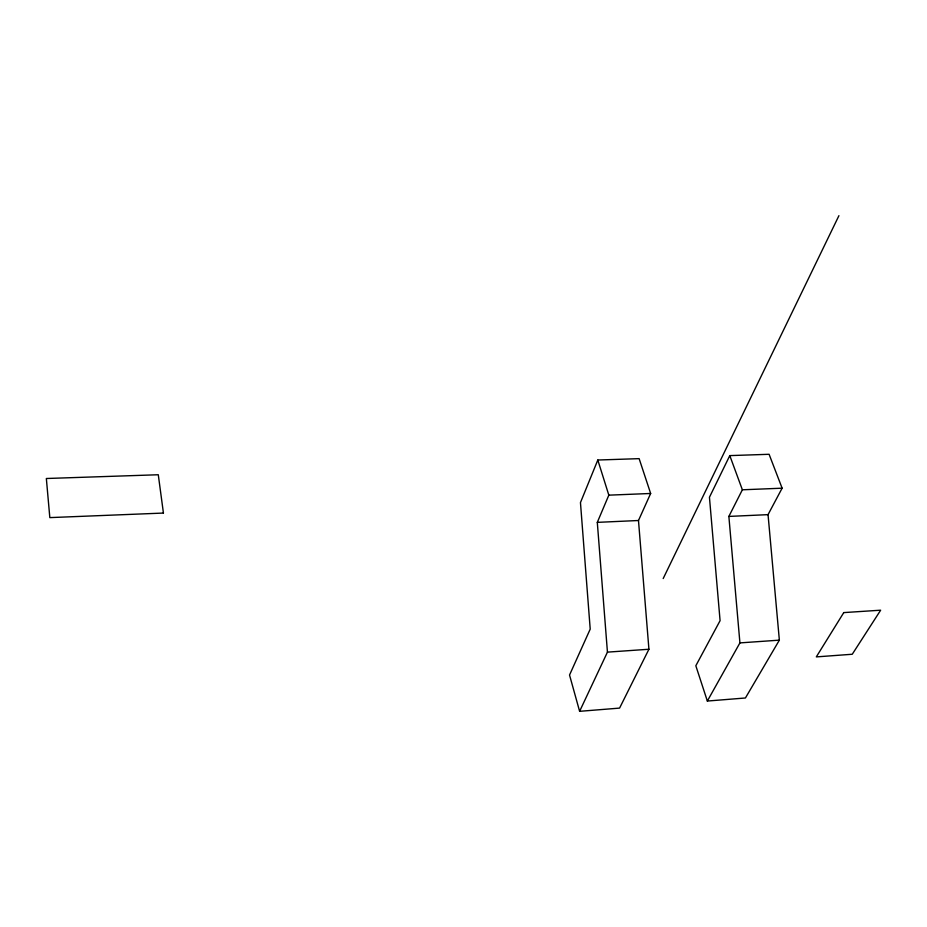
<?xml version="1.0" encoding="UTF-8"?>
<svg xmlns="http://www.w3.org/2000/svg" width="927" height="927" viewBox="0 0 927 927"><rect width="100%" height="100%" fill="white"/><g stroke="black" fill="none" stroke-linecap="round" stroke-linejoin="round"><path stroke-width="1.39" d="M597.811 460.024L580.464 502.585L590.209 629.12L569.537 675.03L579.618 711.322L619.584 708.101L648.923 649.248L638.483 520.51L650.65 493.477L639.132 458.645L597.811 460.024L608.83 495.157L597.301 522.365L607.44 652.133L579.618 711.322M663.187 578.552L838.923 215.678M729.792 455.609L709.445 497.254L720.082 620.661L695.829 665.748L707.347 701.044L745.424 697.985L779.364 640.151L768.043 514.647L782.121 488.193L769.097 454.288L729.792 455.609L742.365 489.792L728.865 516.42L739.92 642.898L707.347 701.044M607.44 652.133L648.923 649.248M739.92 642.898L779.364 640.151M597.301 522.365L638.483 520.51M728.865 516.42L768.043 514.647M608.83 495.157L650.65 493.477M742.365 489.792L782.121 488.193M843.767 612.596L816.305 656.895L852.261 654.253L880.65 610.198L843.767 612.596M163.43 513.06L49.826 517.614L46.35 478.506L158.285 474.751L163.43 513.06"/></g></svg>
